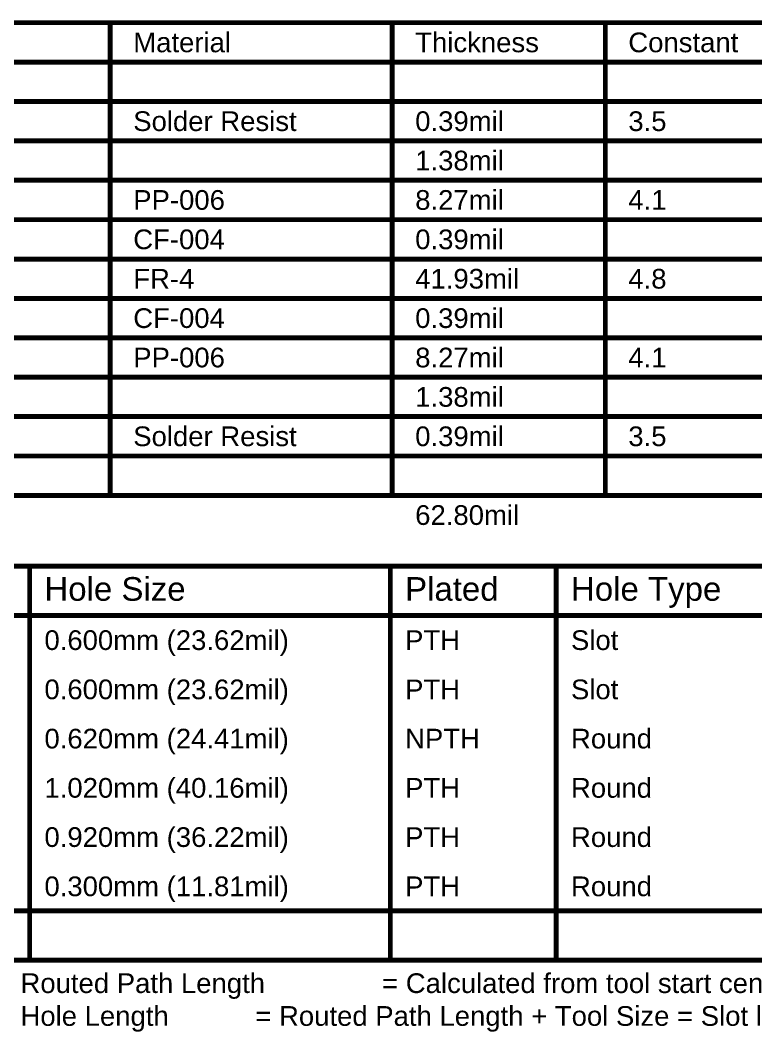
# Model space of a CAD drawing. Header units: inches. Extents: x -4 to 389, y 0 to 108.
# Drawn here: x 75.4 to 132.4, y 30.1 to 108.4 of the extents above; entities that cross this region are included whole.
import ezdxf

# ---------------------------------------------------------------- set-up
doc = ezdxf.new("R2010")
doc.units = ezdxf.units.IN
doc.layers.add('Drill Drawing', color=1, linetype='Continuous')
doc.layers.add('Fabrication', color=56, linetype='Continuous')
doc.styles.add('Arial', font='', dxfattribs={"height": 0.2})
doc.styles.get('Arial').set_extended_font_data('Arial')

msp = doc.modelspace()

# ---------------------------------------------------------------- linework, layer by layer
at = {"layer": 'Drill Drawing'}
for points in [[(46.926, 66.166, 0.381, 0.381, 0), (389.273, 66.166, 0.381, 0.381, 0)], [(76.155, 35.686, 0.381, 0.381, 0), (76.155, 66.166, 0.381, 0.381, 0)], [(104.087, 35.686, 0.381, 0.381, 0), (104.087, 66.166, 0.381, 0.381, 0)], [(116.936, 35.686, 0.381, 0.381, 0), (116.936, 66.166, 0.381, 0.381, 0)], [(46.926, 62.356, 0.381, 0.381, 0), (389.273, 62.356, 0.381, 0.381, 0)], [(46.926, 39.496, 0.381, 0.381, 0), (389.273, 39.496, 0.381, 0.381, 0)], [(46.926, 35.686, 0.381, 0.381, 0), (389.273, 35.686, 0.381, 0.381, 0)]]:
    msp.add_lwpolyline(points, format="xyseb", dxfattribs=at)
for points in [[(76.059, 66.166, 0.191, 0.191, 1), (76.25, 66.166, 0.191, 0.191, 1)], [(103.991, 66.166, 0.191, 0.191, 1), (104.182, 66.166, 0.191, 0.191, 1)], [(116.841, 66.166, 0.191, 0.191, 1), (117.031, 66.166, 0.191, 0.191, 1)], [(76.059, 35.686, 0.191, 0.191, 1), (76.25, 35.686, 0.191, 0.191, 1)], [(103.991, 35.686, 0.191, 0.191, 1), (104.182, 35.686, 0.191, 0.191, 1)], [(116.841, 35.686, 0.191, 0.191, 1), (117.031, 35.686, 0.191, 0.191, 1)]]:
    msp.add_lwpolyline(points, format="xyseb", close=True, dxfattribs=at)
at = {"layer": 'Fabrication'}
for points in [[(48.37, 108.229, 0.381, 0.381, 0), (163.656, 108.229, 0.381, 0.381, 0)], [(82.398, 71.653, 0.381, 0.381, 0), (82.398, 108.229, 0.381, 0.381, 0)], [(104.236, 71.653, 0.381, 0.381, 0), (104.236, 108.229, 0.381, 0.381, 0)], [(120.741, 71.653, 0.381, 0.381, 0), (120.741, 108.229, 0.381, 0.381, 0)], [(48.37, 105.181, 0.381, 0.381, 0), (163.656, 105.181, 0.381, 0.381, 0)], [(58.782, 102.133, 0.381, 0.381, 0), (82.398, 102.133, 0.381, 0.381, 0)], [(82.398, 102.133, 0.381, 0.381, 0), (104.236, 102.133, 0.381, 0.381, 0)], [(104.236, 102.133, 0.381, 0.381, 0), (120.741, 102.133, 0.381, 0.381, 0)], [(120.741, 102.133, 0.381, 0.381, 0), (135.216, 102.133, 0.381, 0.381, 0)], [(58.782, 99.085, 0.381, 0.381, 0), (82.398, 99.085, 0.381, 0.381, 0)], [(82.398, 99.085, 0.381, 0.381, 0), (104.236, 99.085, 0.381, 0.381, 0)], [(104.236, 99.085, 0.381, 0.381, 0), (120.741, 99.085, 0.381, 0.381, 0)], [(120.741, 99.085, 0.381, 0.381, 0), (135.216, 99.085, 0.381, 0.381, 0)], [(58.782, 96.037, 0.381, 0.381, 0), (82.398, 96.037, 0.381, 0.381, 0)], [(82.398, 96.037, 0.381, 0.381, 0), (104.236, 96.037, 0.381, 0.381, 0)], [(104.236, 96.037, 0.381, 0.381, 0), (120.741, 96.037, 0.381, 0.381, 0)], [(120.741, 96.037, 0.381, 0.381, 0), (135.216, 96.037, 0.381, 0.381, 0)], [(58.782, 92.989, 0.381, 0.381, 0), (82.398, 92.989, 0.381, 0.381, 0)], [(82.398, 92.989, 0.381, 0.381, 0), (104.236, 92.989, 0.381, 0.381, 0)], [(104.236, 92.989, 0.381, 0.381, 0), (120.741, 92.989, 0.381, 0.381, 0)], [(120.741, 92.989, 0.381, 0.381, 0), (135.216, 92.989, 0.381, 0.381, 0)], [(58.782, 89.941, 0.381, 0.381, 0), (82.398, 89.941, 0.381, 0.381, 0)], [(82.398, 89.941, 0.381, 0.381, 0), (104.236, 89.941, 0.381, 0.381, 0)], [(104.236, 89.941, 0.381, 0.381, 0), (120.741, 89.941, 0.381, 0.381, 0)], [(120.741, 89.941, 0.381, 0.381, 0), (135.216, 89.941, 0.381, 0.381, 0)], [(58.782, 86.893, 0.381, 0.381, 0), (82.398, 86.893, 0.381, 0.381, 0)], [(82.398, 86.893, 0.381, 0.381, 0), (104.236, 86.893, 0.381, 0.381, 0)], [(104.236, 86.893, 0.381, 0.381, 0), (120.741, 86.893, 0.381, 0.381, 0)], [(120.741, 86.893, 0.381, 0.381, 0), (135.216, 86.893, 0.381, 0.381, 0)], [(58.782, 83.845, 0.381, 0.381, 0), (82.398, 83.845, 0.381, 0.381, 0)], [(82.398, 83.845, 0.381, 0.381, 0), (104.236, 83.845, 0.381, 0.381, 0)], [(104.236, 83.845, 0.381, 0.381, 0), (120.741, 83.845, 0.381, 0.381, 0)], [(120.741, 83.845, 0.381, 0.381, 0), (135.216, 83.845, 0.381, 0.381, 0)], [(58.782, 80.797, 0.381, 0.381, 0), (82.398, 80.797, 0.381, 0.381, 0)], [(82.398, 80.797, 0.381, 0.381, 0), (104.236, 80.797, 0.381, 0.381, 0)], [(104.236, 80.797, 0.381, 0.381, 0), (120.741, 80.797, 0.381, 0.381, 0)], [(120.741, 80.797, 0.381, 0.381, 0), (135.216, 80.797, 0.381, 0.381, 0)], [(58.782, 77.749, 0.381, 0.381, 0), (82.398, 77.749, 0.381, 0.381, 0)], [(82.398, 77.749, 0.381, 0.381, 0), (104.236, 77.749, 0.381, 0.381, 0)], [(104.236, 77.749, 0.381, 0.381, 0), (120.741, 77.749, 0.381, 0.381, 0)], [(120.741, 77.749, 0.381, 0.381, 0), (135.216, 77.749, 0.381, 0.381, 0)], [(58.782, 74.701, 0.381, 0.381, 0), (82.398, 74.701, 0.381, 0.381, 0)], [(82.398, 74.701, 0.381, 0.381, 0), (104.236, 74.701, 0.381, 0.381, 0)], [(104.236, 74.701, 0.381, 0.381, 0), (120.741, 74.701, 0.381, 0.381, 0)], [(120.741, 74.701, 0.381, 0.381, 0), (135.216, 74.701, 0.381, 0.381, 0)], [(58.782, 71.653, 0.381, 0.381, 0), (82.398, 71.653, 0.381, 0.381, 0)], [(82.398, 71.653, 0.381, 0.381, 0), (104.236, 71.653, 0.381, 0.381, 0)], [(104.236, 71.653, 0.381, 0.381, 0), (120.741, 71.653, 0.381, 0.381, 0)], [(120.741, 71.653, 0.381, 0.381, 0), (135.216, 71.653, 0.381, 0.381, 0)]]:
    msp.add_lwpolyline(points, format="xyseb", dxfattribs=at)
for points in [[(82.302, 108.229, 0.191, 0.191, 1), (82.493, 108.229, 0.191, 0.191, 1)], [(104.14, 108.229, 0.191, 0.191, 1), (104.331, 108.229, 0.191, 0.191, 1)], [(120.646, 108.229, 0.191, 0.191, 1), (120.837, 108.229, 0.191, 0.191, 1)], [(82.302, 102.133, 0.191, 0.191, 1), (82.493, 102.133, 0.191, 0.191, 1)], [(82.302, 102.133, 0.191, 0.191, 1), (82.493, 102.133, 0.191, 0.191, 1)], [(104.14, 102.133, 0.191, 0.191, 1), (104.331, 102.133, 0.191, 0.191, 1)], [(104.14, 102.133, 0.191, 0.191, 1), (104.331, 102.133, 0.191, 0.191, 1)], [(120.646, 102.133, 0.191, 0.191, 1), (120.837, 102.133, 0.191, 0.191, 1)], [(120.646, 102.133, 0.191, 0.191, 1), (120.837, 102.133, 0.191, 0.191, 1)], [(82.302, 99.085, 0.191, 0.191, 1), (82.493, 99.085, 0.191, 0.191, 1)], [(82.302, 99.085, 0.191, 0.191, 1), (82.493, 99.085, 0.191, 0.191, 1)], [(104.14, 99.085, 0.191, 0.191, 1), (104.331, 99.085, 0.191, 0.191, 1)], [(104.14, 99.085, 0.191, 0.191, 1), (104.331, 99.085, 0.191, 0.191, 1)], [(120.646, 99.085, 0.191, 0.191, 1), (120.837, 99.085, 0.191, 0.191, 1)], [(120.646, 99.085, 0.191, 0.191, 1), (120.837, 99.085, 0.191, 0.191, 1)], [(82.302, 96.037, 0.191, 0.191, 1), (82.493, 96.037, 0.191, 0.191, 1)], [(82.302, 96.037, 0.191, 0.191, 1), (82.493, 96.037, 0.191, 0.191, 1)], [(104.14, 96.037, 0.191, 0.191, 1), (104.331, 96.037, 0.191, 0.191, 1)], [(104.14, 96.037, 0.191, 0.191, 1), (104.331, 96.037, 0.191, 0.191, 1)], [(120.646, 96.037, 0.191, 0.191, 1), (120.837, 96.037, 0.191, 0.191, 1)], [(120.646, 96.037, 0.191, 0.191, 1), (120.837, 96.037, 0.191, 0.191, 1)], [(82.302, 92.989, 0.191, 0.191, 1), (82.493, 92.989, 0.191, 0.191, 1)], [(82.302, 92.989, 0.191, 0.191, 1), (82.493, 92.989, 0.191, 0.191, 1)], [(104.14, 92.989, 0.191, 0.191, 1), (104.331, 92.989, 0.191, 0.191, 1)], [(104.14, 92.989, 0.191, 0.191, 1), (104.331, 92.989, 0.191, 0.191, 1)], [(120.646, 92.989, 0.191, 0.191, 1), (120.837, 92.989, 0.191, 0.191, 1)], [(120.646, 92.989, 0.191, 0.191, 1), (120.837, 92.989, 0.191, 0.191, 1)], [(82.302, 89.941, 0.191, 0.191, 1), (82.493, 89.941, 0.191, 0.191, 1)], [(82.302, 89.941, 0.191, 0.191, 1), (82.493, 89.941, 0.191, 0.191, 1)], [(104.14, 89.941, 0.191, 0.191, 1), (104.331, 89.941, 0.191, 0.191, 1)], [(104.14, 89.941, 0.191, 0.191, 1), (104.331, 89.941, 0.191, 0.191, 1)], [(120.646, 89.941, 0.191, 0.191, 1), (120.837, 89.941, 0.191, 0.191, 1)], [(120.646, 89.941, 0.191, 0.191, 1), (120.837, 89.941, 0.191, 0.191, 1)], [(82.302, 86.893, 0.191, 0.191, 1), (82.493, 86.893, 0.191, 0.191, 1)], [(82.302, 86.893, 0.191, 0.191, 1), (82.493, 86.893, 0.191, 0.191, 1)], [(104.14, 86.893, 0.191, 0.191, 1), (104.331, 86.893, 0.191, 0.191, 1)], [(104.14, 86.893, 0.191, 0.191, 1), (104.331, 86.893, 0.191, 0.191, 1)], [(120.646, 86.893, 0.191, 0.191, 1), (120.837, 86.893, 0.191, 0.191, 1)], [(120.646, 86.893, 0.191, 0.191, 1), (120.837, 86.893, 0.191, 0.191, 1)], [(82.302, 83.845, 0.191, 0.191, 1), (82.493, 83.845, 0.191, 0.191, 1)], [(82.302, 83.845, 0.191, 0.191, 1), (82.493, 83.845, 0.191, 0.191, 1)], [(104.14, 83.845, 0.191, 0.191, 1), (104.331, 83.845, 0.191, 0.191, 1)], [(104.14, 83.845, 0.191, 0.191, 1), (104.331, 83.845, 0.191, 0.191, 1)], [(120.646, 83.845, 0.191, 0.191, 1), (120.837, 83.845, 0.191, 0.191, 1)], [(120.646, 83.845, 0.191, 0.191, 1), (120.837, 83.845, 0.191, 0.191, 1)], [(82.302, 80.797, 0.191, 0.191, 1), (82.493, 80.797, 0.191, 0.191, 1)], [(82.302, 80.797, 0.191, 0.191, 1), (82.493, 80.797, 0.191, 0.191, 1)], [(104.14, 80.797, 0.191, 0.191, 1), (104.331, 80.797, 0.191, 0.191, 1)], [(104.14, 80.797, 0.191, 0.191, 1), (104.331, 80.797, 0.191, 0.191, 1)], [(120.646, 80.797, 0.191, 0.191, 1), (120.837, 80.797, 0.191, 0.191, 1)], [(120.646, 80.797, 0.191, 0.191, 1), (120.837, 80.797, 0.191, 0.191, 1)], [(82.302, 77.749, 0.191, 0.191, 1), (82.493, 77.749, 0.191, 0.191, 1)], [(82.302, 77.749, 0.191, 0.191, 1), (82.493, 77.749, 0.191, 0.191, 1)], [(104.14, 77.749, 0.191, 0.191, 1), (104.331, 77.749, 0.191, 0.191, 1)], [(104.14, 77.749, 0.191, 0.191, 1), (104.331, 77.749, 0.191, 0.191, 1)], [(120.646, 77.749, 0.191, 0.191, 1), (120.837, 77.749, 0.191, 0.191, 1)], [(120.646, 77.749, 0.191, 0.191, 1), (120.837, 77.749, 0.191, 0.191, 1)], [(82.302, 74.701, 0.191, 0.191, 1), (82.493, 74.701, 0.191, 0.191, 1)], [(82.302, 74.701, 0.191, 0.191, 1), (82.493, 74.701, 0.191, 0.191, 1)], [(104.14, 74.701, 0.191, 0.191, 1), (104.331, 74.701, 0.191, 0.191, 1)], [(104.14, 74.701, 0.191, 0.191, 1), (104.331, 74.701, 0.191, 0.191, 1)], [(120.646, 74.701, 0.191, 0.191, 1), (120.837, 74.701, 0.191, 0.191, 1)], [(120.646, 74.701, 0.191, 0.191, 1), (120.837, 74.701, 0.191, 0.191, 1)], [(82.302, 71.653, 0.191, 0.191, 1), (82.493, 71.653, 0.191, 0.191, 1)], [(82.302, 71.653, 0.191, 0.191, 1), (82.493, 71.653, 0.191, 0.191, 1)], [(82.302, 71.653, 0.191, 0.191, 1), (82.493, 71.653, 0.191, 0.191, 1)], [(104.14, 71.653, 0.191, 0.191, 1), (104.331, 71.653, 0.191, 0.191, 1)], [(104.14, 71.653, 0.191, 0.191, 1), (104.331, 71.653, 0.191, 0.191, 1)], [(104.14, 71.653, 0.191, 0.191, 1), (104.331, 71.653, 0.191, 0.191, 1)], [(120.646, 71.653, 0.191, 0.191, 1), (120.837, 71.653, 0.191, 0.191, 1)], [(120.646, 71.653, 0.191, 0.191, 1), (120.837, 71.653, 0.191, 0.191, 1)], [(120.646, 71.653, 0.191, 0.191, 1), (120.837, 71.653, 0.191, 0.191, 1)]]:
    msp.add_lwpolyline(points, format="xyseb", close=True, dxfattribs=at)

# ---------------------------------------------------------------- texts
at = {"layer": 'Drill Drawing', "style": 'Arial'}
for s, height, p in [('Hole Size', 1.8288, (77.298, 63.499)), ('Plated', 1.8288, (105.23, 63.499)), ('Hole Type', 1.8288, (118.079, 63.499)), ('0.600mm (23.62mil)', 1.524, (77.298, 59.689)), ('PTH', 1.524, (105.23, 59.689)), ('Slot', 1.524, (118.079, 59.689)), ('0.600mm (23.62mil)', 1.524, (77.298, 55.879)), ('PTH', 1.524, (105.23, 55.879)), ('Slot', 1.524, (118.079, 55.879)), ('0.620mm (24.41mil)', 1.524, (77.298, 52.069)), ('NPTH', 1.524, (105.23, 52.069)), ('Round', 1.524, (118.079, 52.069)), ('1.020mm (40.16mil)', 1.524, (77.298, 48.259)), ('PTH', 1.524, (105.23, 48.259)), ('Round', 1.524, (118.079, 48.259)), ('0.920mm (36.22mil)', 1.524, (77.298, 44.449)), ('PTH', 1.524, (105.23, 44.449)), ('Round', 1.524, (118.079, 44.449)), ('0.300mm (11.81mil)', 1.524, (77.298, 40.639)), ('PTH', 1.524, (105.23, 40.639)), ('Round', 1.524, (118.079, 40.639)), ('Routed Path Length', 1.524, (75.443, 33.146)), ('= Calculated from tool start centre position to tool end centre position.', 1.524, (103.451, 33.146)), ('Hole Length', 1.524, (75.443, 30.607)), (' = Routed Path Length + Tool Size = Slot length as defined in the PCB layout', 1.524, (93.04, 30.607))]:
    msp.add_text(s, height=height, dxfattribs=at).set_placement(p)
at = {"layer": 'Fabrication', "style": 'Arial'}
for s, p in [('Material', (84.176, 105.943)), ('Thickness', (106.014, 105.943)), ('Constant', (122.519, 105.943)), ('Solder Resist', (84.176, 99.847)), ('0.39mil', (106.014, 99.847)), ('3.5', (122.519, 99.847)), ('1.38mil', (106.014, 96.799)), ('PP-006', (84.176, 93.751)), ('8.27mil', (106.014, 93.751)), ('4.1', (122.519, 93.751)), ('CF-004', (84.176, 90.703)), ('0.39mil', (106.014, 90.703)), ('41.93mil', (106.014, 87.655)), ('FR-4', (84.176, 87.655)), ('4.8', (122.519, 87.655)), ('CF-004', (84.176, 84.607)), ('0.39mil', (106.014, 84.607)), ('PP-006', (84.176, 81.559)), ('8.27mil', (106.014, 81.559)), ('4.1', (122.519, 81.559)), ('1.38mil', (106.014, 78.511)), ('Solder Resist', (84.176, 75.463)), ('0.39mil', (106.014, 75.463)), ('3.5', (122.519, 75.463)), ('62.80mil', (106.014, 69.367))]:
    msp.add_text(s, height=1.524, dxfattribs=at).set_placement(p)

doc.saveas('drawing.dxf')
